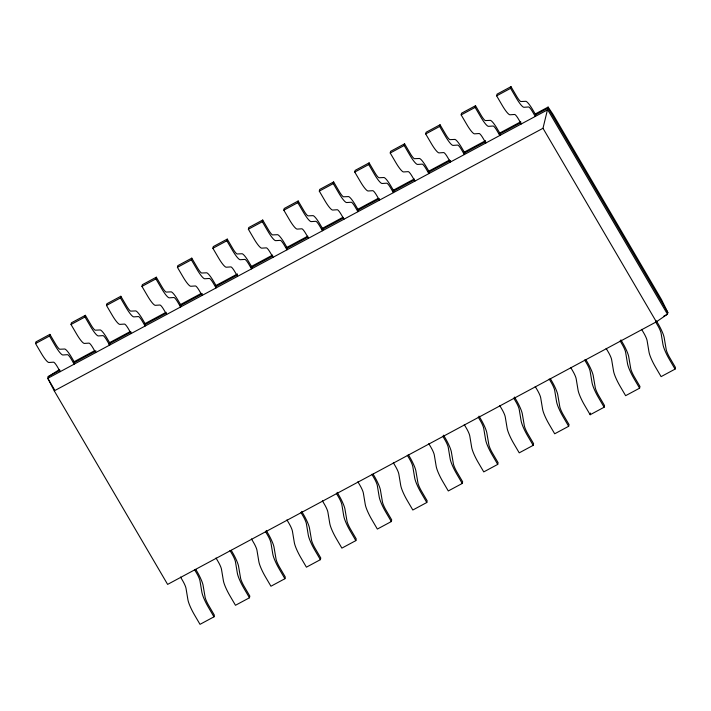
<?xml version="1.0" encoding="UTF-8"?>
<svg xmlns="http://www.w3.org/2000/svg" width="711" height="711" viewBox="0 0 711 711"><rect width="100%" height="100%" fill="white"/><g stroke="black" fill="none" stroke-linecap="round" stroke-linejoin="round"><path stroke-width="1.07" d="M535.41 113.884L548.11 107.068L542.991 128.282L656.36 321.834L167.618 584.398L54.258 390.846L47.797 378.323L48.188 376.643L59.653 369.471M60.231 371.649L57.431 366.876A7.519 1.351 61.8 0 0 53.529 362.175L48.943 362.486A15.038 2.702 61.8 0 1 41.14 353.091L35.55 343.546L35.941 341.875L49.903 334.374L55.947 344.675A8.585 1.546 61.8 0 0 59.742 349.243L64.87 349.012A13.971 2.515 61.8 0 1 71.038 356.451L74.584 362.468L74.193 364.148L71.402 359.375A7.519 1.351 61.8 0 0 67.501 354.673L62.906 354.985A15.038 2.702 61.8 0 1 55.102 345.59L49.512 336.045L49.903 334.374M95.701 352.594L92.901 347.821A7.519 1.351 61.8 0 0 88.999 343.12L84.413 343.431A15.038 2.702 61.8 0 1 76.61 334.037L71.02 324.5L71.402 322.821L85.373 315.32L91.417 325.62A8.585 1.546 61.8 0 0 95.212 330.188L100.331 329.957A13.971 2.515 61.8 0 1 106.508 337.396L110.045 343.413L109.663 345.093L106.863 340.32A7.519 1.351 61.8 0 0 102.962 335.619L98.376 335.93A15.038 2.702 61.8 0 1 90.573 326.536L84.982 316.99L85.373 315.32M131.162 333.539L128.371 328.766A7.519 1.351 61.8 0 0 124.469 324.074L119.883 324.376A15.038 2.702 61.8 0 1 112.071 314.982L106.49 305.446L106.872 303.766L120.834 296.265L126.887 306.565A8.585 1.546 61.8 0 0 130.682 311.134L135.801 310.911A13.971 2.515 61.8 0 1 141.978 318.341L145.515 324.358L145.133 326.038L142.333 321.265A7.519 1.351 61.8 0 0 138.432 316.564L133.846 316.875A15.038 2.702 61.8 0 1 126.043 307.481L120.452 297.945L120.834 296.265M166.632 314.484L163.841 309.712A7.519 1.351 61.8 0 0 159.939 305.019L155.345 305.321A15.038 2.702 61.8 0 1 147.541 295.927L141.951 286.391L142.342 284.711L156.304 277.21L162.357 287.511A8.585 1.546 61.8 0 0 166.143 292.079L171.271 291.857A13.971 2.515 61.8 0 1 177.448 299.287L180.985 305.303L180.594 306.983L177.803 302.211A7.519 1.351 61.8 0 0 173.902 297.518L169.316 297.82A15.038 2.702 61.8 0 1 161.504 288.426L155.922 278.89L156.304 277.21M202.102 295.429L199.311 290.657A7.519 1.351 61.8 0 0 195.409 285.964L190.815 286.266A15.038 2.702 61.8 0 1 183.011 276.872L177.421 267.336L177.812 265.656L191.774 258.155L197.818 268.456A8.585 1.546 61.8 0 0 201.613 273.024L206.741 272.802A13.971 2.515 61.8 0 1 212.918 280.232L216.455 286.249L216.064 287.928L213.273 283.156A7.519 1.351 61.8 0 0 209.372 278.463L204.777 278.765A15.038 2.702 61.8 0 1 196.974 269.371L191.383 259.835L191.774 258.155M237.572 276.375L234.772 271.602A7.519 1.351 61.8 0 0 230.871 266.909L226.285 267.212A15.038 2.702 61.8 0 1 218.481 257.817L212.891 248.281L213.282 246.601L227.244 239.1L233.288 249.401A8.585 1.546 61.8 0 0 237.083 253.969L242.211 253.747A13.971 2.515 61.8 0 1 248.379 261.177L251.925 267.194L251.534 268.874L248.743 264.101A7.519 1.351 61.8 0 0 244.842 259.408L240.247 259.711A15.038 2.702 61.8 0 1 232.444 250.316L226.853 240.78L227.244 239.1M273.042 257.32L270.242 252.547A7.519 1.351 61.8 0 0 266.341 247.855L261.755 248.157A15.038 2.702 61.8 0 1 253.951 238.763L248.361 229.226L248.743 227.547L262.715 220.046L268.758 230.346A8.585 1.546 61.8 0 0 272.553 234.914L277.672 234.692A13.971 2.515 61.8 0 1 283.849 242.122L287.386 248.139L287.004 249.819L284.204 245.046A7.519 1.351 61.8 0 0 280.303 240.354L275.717 240.656A15.038 2.702 61.8 0 1 267.914 231.262L262.323 221.725L262.715 220.046M308.503 238.265L305.712 233.492A7.519 1.351 61.8 0 0 301.811 228.8L297.225 229.102A15.038 2.702 61.8 0 1 289.413 219.708L283.831 210.172L284.213 208.492L298.176 200.991L304.228 211.291A8.585 1.546 61.8 0 0 308.023 215.86L313.142 215.637A13.971 2.515 61.8 0 1 319.319 223.067L322.856 229.084L322.474 230.764L319.674 225.991A7.519 1.351 61.8 0 0 315.773 221.299L311.187 221.601A15.038 2.702 61.8 0 1 303.384 212.207L297.793 202.671L298.176 200.991M180.541 577.056L182.771 580.869A7.519 1.351 61.8 0 1 186.024 588.388L187.917 599.764A15.038 2.702 61.8 0 0 194.423 614.793L200.013 624.338L213.975 616.837L214.358 615.157L208.323 604.821A8.585 1.546 61.8 0 1 205.159 597.516L203.008 584.869A13.971 2.515 61.8 0 0 197.862 572.977L195.774 569.378M343.973 219.21L341.182 214.438A7.519 1.351 61.8 0 0 337.281 209.745L332.686 210.047A15.038 2.702 61.8 0 1 324.883 200.662L319.301 191.117L319.683 189.437L333.646 181.936L339.698 192.237A8.585 1.546 61.8 0 0 343.493 196.805L348.612 196.583A13.971 2.515 61.8 0 1 354.789 204.013L358.326 210.029L357.935 211.709L355.145 206.937A7.519 1.351 61.8 0 0 351.243 202.244L346.657 202.546A15.038 2.702 61.8 0 1 338.854 193.152L333.263 183.616L333.646 181.936M216.011 558.002L218.241 561.814A7.519 1.351 61.8 0 1 221.494 569.333L223.387 580.709A15.038 2.702 61.8 0 0 229.893 595.738L235.474 605.283L249.445 597.782L249.828 596.102L243.793 585.766A8.585 1.546 61.8 0 1 240.629 578.461L238.478 565.814A13.971 2.515 61.8 0 0 233.332 553.922L231.244 550.323M379.443 200.155L376.652 195.383A7.519 1.351 61.8 0 0 372.751 190.69L368.156 190.992A15.038 2.702 61.8 0 1 360.353 181.607L354.762 172.062L355.153 170.382L369.116 162.881L375.168 173.182A8.585 1.546 61.8 0 0 378.954 177.75L384.082 177.528A13.971 2.515 61.8 0 1 390.259 184.958L393.796 190.975L393.405 192.654L390.615 187.882A7.519 1.351 61.8 0 0 386.713 183.189L382.118 183.491A15.038 2.702 61.8 0 1 374.315 174.106L368.733 164.561L369.116 162.881M251.481 538.947L253.711 542.76A7.519 1.351 61.8 0 1 256.964 550.278L258.857 561.654A15.038 2.702 61.8 0 0 265.354 576.683L270.944 586.228L284.907 578.727L285.298 577.048L279.254 566.711A8.585 1.546 61.8 0 1 276.099 559.406L273.948 546.759A13.971 2.515 61.8 0 0 268.802 534.868L266.225 530.45M414.913 181.101L412.122 176.328A7.519 1.351 61.8 0 0 408.212 171.635L403.626 171.946A15.038 2.702 61.8 0 1 395.823 162.552L390.232 153.007L390.623 151.327L404.586 143.826L410.629 154.136A8.585 1.546 61.8 0 0 414.424 158.695L419.552 158.473A13.971 2.515 61.8 0 1 425.72 165.903L429.266 171.92L428.875 173.6L426.085 168.827A7.519 1.351 61.8 0 0 422.183 164.134L417.588 164.437A15.038 2.702 61.8 0 1 409.785 155.051L404.195 145.506L404.586 143.826M286.942 519.892L289.181 523.705A7.519 1.351 61.8 0 1 292.434 531.224L294.327 542.6A15.038 2.702 61.8 0 0 300.824 557.628L306.414 567.174L320.377 559.673L320.768 557.993L314.724 547.657A8.585 1.546 61.8 0 1 311.569 540.351L309.409 527.704A13.971 2.515 61.8 0 0 304.272 515.813L301.695 511.396M450.383 162.046L447.583 157.282A7.519 1.351 61.8 0 0 443.682 152.581L439.096 152.892A15.038 2.702 61.8 0 1 431.293 143.498L425.702 133.952L426.093 132.273L440.056 124.772L446.099 135.081A8.585 1.546 61.8 0 0 449.894 139.64L455.013 139.418A13.971 2.515 61.8 0 1 461.19 146.848L464.736 152.865L464.345 154.545L461.555 149.772A7.519 1.351 61.8 0 0 457.644 145.08L453.058 145.391A15.038 2.702 61.8 0 1 445.255 135.997L439.665 126.451L440.056 124.772M322.412 500.837L324.651 504.65A7.519 1.351 61.8 0 1 327.895 512.169L329.788 523.545A15.038 2.702 61.8 0 0 336.294 538.574L341.884 548.119L355.847 540.618L356.238 538.938L350.194 528.602A8.585 1.546 61.8 0 1 347.03 521.296L344.879 508.649A13.971 2.515 61.8 0 0 339.734 496.758L337.165 492.341M485.853 142.991L483.053 138.227A7.519 1.351 61.8 0 0 479.152 133.526L474.566 133.837A15.038 2.702 61.8 0 1 466.763 124.443L461.172 114.898L461.555 113.218L475.526 105.717L481.569 116.026A8.585 1.546 61.8 0 0 485.364 120.586L490.483 120.363A13.971 2.515 61.8 0 1 496.66 127.793L500.197 133.81L499.815 135.49L497.016 130.726A7.519 1.351 61.8 0 0 493.114 126.025L488.528 126.336A15.038 2.702 61.8 0 1 480.725 116.942L475.135 107.397L475.526 105.717M357.882 481.782L360.113 485.595A7.519 1.351 61.8 0 1 363.365 493.114L365.258 504.49A15.038 2.702 61.8 0 0 371.764 519.519L377.354 529.064L391.317 521.563L391.699 519.883L385.664 509.547A8.585 1.546 61.8 0 1 382.5 502.242L380.349 489.595A13.971 2.515 61.8 0 0 375.204 477.703L373.115 474.104M521.314 123.936L518.523 119.172A7.519 1.351 61.8 0 0 514.622 114.471L510.027 114.782A15.038 2.702 61.8 0 1 502.224 105.388L496.642 95.843L497.025 94.163L510.987 86.662L517.039 96.972A8.585 1.546 61.8 0 0 520.834 101.531L525.953 101.309A13.971 2.515 61.8 0 1 532.13 108.739L535.667 114.764L535.285 116.435L532.486 111.671A7.519 1.351 61.8 0 0 528.584 106.97L523.998 107.281A15.038 2.702 61.8 0 1 516.195 97.887L510.605 88.342L510.987 86.662M393.352 462.728L395.583 466.54A7.519 1.351 61.8 0 1 398.835 474.059L400.728 485.435A15.038 2.702 61.8 0 0 407.234 500.464L412.824 510.009L426.787 502.508L427.169 500.828L421.134 490.492A8.585 1.546 61.8 0 1 417.97 483.187L415.819 470.54A13.971 2.515 61.8 0 0 410.674 458.648L408.585 455.049M428.822 443.673L431.053 447.495A7.519 1.351 61.8 0 1 434.305 455.004L436.199 466.38A15.038 2.702 61.8 0 0 442.704 481.418L448.286 490.954L462.257 483.453L462.639 481.774L456.595 471.437A8.585 1.546 61.8 0 1 453.44 464.132L451.289 451.485A13.971 2.515 61.8 0 0 446.144 439.594L443.575 435.176M464.283 424.618L466.523 428.44A7.519 1.351 61.8 0 1 469.775 435.95L471.669 447.326A15.038 2.702 61.8 0 0 478.165 462.363L483.756 471.9L497.718 464.399L498.109 462.719L492.065 452.383A8.585 1.546 61.8 0 1 488.91 445.077L486.759 432.43A13.971 2.515 61.8 0 0 481.614 420.539L479.036 416.122M499.753 405.563L501.993 409.385A7.519 1.351 61.8 0 1 505.245 416.895L507.139 428.271A15.038 2.702 61.8 0 0 513.635 443.309L519.226 452.845L533.188 445.344L533.579 443.664L527.535 433.337A8.585 1.546 61.8 0 1 524.38 426.022L522.221 413.384A13.971 2.515 61.8 0 0 517.075 401.484L514.506 397.067M535.223 386.508L537.463 390.33A7.519 1.351 61.8 0 1 540.707 397.84L542.6 409.216A15.038 2.702 61.8 0 0 549.105 424.254L554.696 433.79L568.658 426.289L569.049 424.609L563.005 414.282A8.585 1.546 61.8 0 1 559.841 406.968L557.691 394.329A13.971 2.515 61.8 0 0 552.545 382.429L550.456 378.839M585.926 359.784L588.015 363.374A13.971 2.515 61.8 0 1 593.161 375.275L595.311 387.922A8.585 1.546 61.8 0 0 598.475 395.227L604.51 405.554L604.128 407.234L590.166 414.735L590.548 413.055M606.163 348.399L608.394 352.221A7.519 1.351 61.8 0 1 611.647 359.739L613.54 371.106A15.038 2.702 61.8 0 0 620.045 386.144L625.627 395.68L639.598 388.179L639.98 386.5L633.945 376.172A8.585 1.546 61.8 0 1 630.781 368.867L628.631 356.22A13.971 2.515 61.8 0 0 623.485 344.32L620.916 339.911M548.11 107.068L552.918 114.222L661.488 299.598L667.851 312.538L667.46 314.218L656.36 321.834M641.624 329.353L643.864 333.166A7.519 1.351 61.8 0 1 647.117 340.685L649.01 352.052A15.038 2.702 61.8 0 0 655.506 367.089L661.097 376.626L675.059 369.125L675.45 367.454L669.407 357.118A8.585 1.546 61.8 0 1 666.251 349.812L664.101 337.165A13.971 2.515 61.8 0 0 658.955 325.265L656.377 320.857M35.55 343.546L49.512 336.045M71.02 324.5L84.982 316.99M106.49 305.446L120.452 297.945M141.951 286.391L155.922 278.89M177.421 267.336L191.383 259.835M212.891 248.281L226.853 240.78M248.361 229.226L262.323 221.725M283.831 210.172L297.793 202.671M319.301 191.117L333.263 183.616M354.762 172.062L368.733 164.561M390.232 153.007L404.195 145.506M425.702 133.952L439.665 126.451M461.172 114.898L475.135 107.397M496.642 95.843L510.605 88.342M73.331 362.13L94.821 350.585M109.476 342.711L129.989 331.69M144.644 323.816L166.134 312.271M179.812 304.921L201.302 293.376M215.957 285.502L237.447 273.957M251.125 266.607L272.615 255.062M286.293 247.712L307.792 236.168M321.47 228.826L342.96 217.282M357.615 209.407L378.128 198.387M392.783 190.512L414.273 178.968M427.951 171.618L449.441 160.073M464.096 152.198L485.586 140.654M499.264 133.304L520.754 121.759M48.188 376.643L59.902 370.351M74.548 362.486L96.029 350.941M108.721 344.124L131.179 332.064M144.848 324.714L166.321 313.178M179.99 305.837L202.448 293.767M216.117 286.426L237.598 274.89M251.267 267.549L272.748 256.004M287.386 248.139L307.916 237.11M322.856 229.084L343.333 218.081M357.962 210.225L379.416 198.707M393.059 191.375L414.513 179.847M429.142 171.991L450.587 160.464M464.239 153.132L485.693 141.605M499.344 134.272L520.799 122.754M535.419 114.898L548.101 108.081L667.851 312.538M54.258 390.846L542.991 128.282M663.559 316.315L667.46 314.218L547.71 109.761L47.797 378.323L54.516 389.788M655.595 321.843L657.826 325.665A7.519 1.351 61.8 0 1 661.079 333.183L662.972 344.551A15.038 2.702 61.8 0 0 669.478 359.588L675.059 369.125M620.125 340.898L622.356 344.719A7.519 1.351 61.8 0 1 625.609 352.238L627.502 363.605A15.038 2.702 61.8 0 0 634.008 378.643L639.598 388.179M584.655 359.953L586.895 363.774A7.519 1.351 61.8 0 1 590.139 371.284L592.032 382.66A15.038 2.702 61.8 0 0 598.538 397.698L604.128 407.234M570.693 367.454L572.924 371.275A7.519 1.351 61.8 0 1 576.177 378.794L578.07 390.161A15.038 2.702 61.8 0 0 584.575 405.199L590.166 414.735M549.185 379.007L551.425 382.829A7.519 1.351 61.8 0 1 554.678 390.339L556.571 401.715A15.038 2.702 61.8 0 0 563.068 416.753L568.658 426.289M513.715 398.062L515.955 401.884A7.519 1.351 61.8 0 1 519.208 409.394L521.101 420.77A15.038 2.702 61.8 0 0 527.598 435.807L533.188 445.344M478.254 417.117L480.485 420.939A7.519 1.351 61.8 0 1 483.738 428.449L485.631 439.825A15.038 2.702 61.8 0 0 492.136 454.853L497.718 464.399M442.784 436.172L445.015 439.985A7.519 1.351 61.8 0 1 448.268 447.503L450.161 458.879A15.038 2.702 61.8 0 0 456.666 473.908L462.257 483.453M407.314 455.227L409.554 459.039A7.519 1.351 61.8 0 1 412.798 466.558L414.691 477.934A15.038 2.702 61.8 0 0 421.196 492.963L426.787 502.508M371.844 474.281L374.084 478.094A7.519 1.351 61.8 0 1 377.328 485.613L379.221 496.989A15.038 2.702 61.8 0 0 385.726 512.018L391.317 521.563M336.374 493.336L338.614 497.149A7.519 1.351 61.8 0 1 341.867 504.668L343.76 516.044A15.038 2.702 61.8 0 0 350.256 531.073L355.847 540.618M300.913 512.391L303.144 516.204A7.519 1.351 61.8 0 1 306.397 523.723L308.29 535.099A15.038 2.702 61.8 0 0 314.786 550.127L320.377 559.673M265.443 531.446L267.674 535.259A7.519 1.351 61.8 0 1 270.927 542.777L272.82 554.153A15.038 2.702 61.8 0 0 279.325 569.182L284.907 578.727M229.973 550.501L232.204 554.313A7.519 1.351 61.8 0 1 235.457 561.832L237.35 573.208A15.038 2.702 61.8 0 0 243.855 588.237L249.445 597.782M194.503 569.555L196.743 573.368A7.519 1.351 61.8 0 1 199.987 580.887L201.88 592.263A15.038 2.702 61.8 0 0 208.385 607.292L213.975 616.837"/></g></svg>
